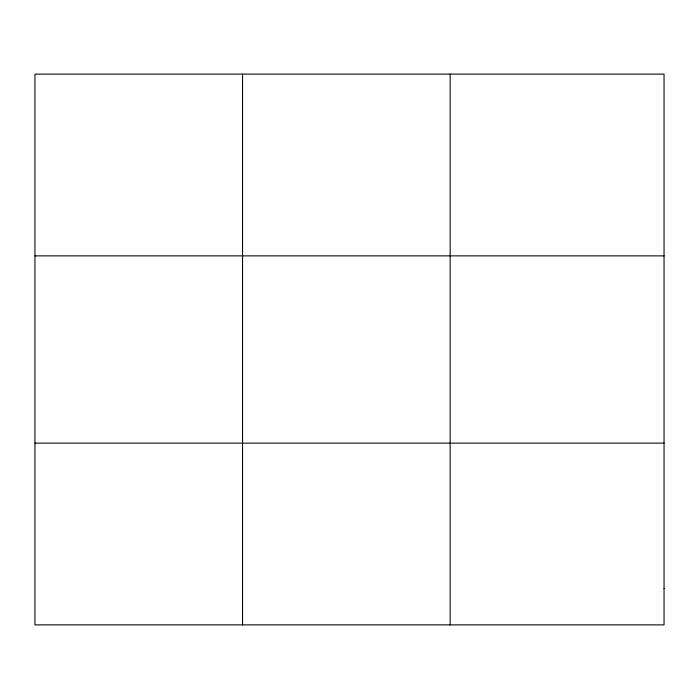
<?xml version="1.0" encoding="UTF-8"?>
<svg xmlns="http://www.w3.org/2000/svg" width="699" height="699" viewBox="0 0 699 699"><rect width="100%" height="100%" fill="white"/><g stroke="black" fill="none" stroke-linecap="round" stroke-linejoin="round"><path stroke-width="1.05" d="M242.553 624.88L242.553 74.12M450.156 624.88L450.156 74.12M34.95 255.869L664.05 255.869M34.95 443.131L664.05 443.131M664.05 588.532L664.05 624.88L34.95 624.88L34.95 74.12L664.05 74.12L664.05 588.532"/></g></svg>
